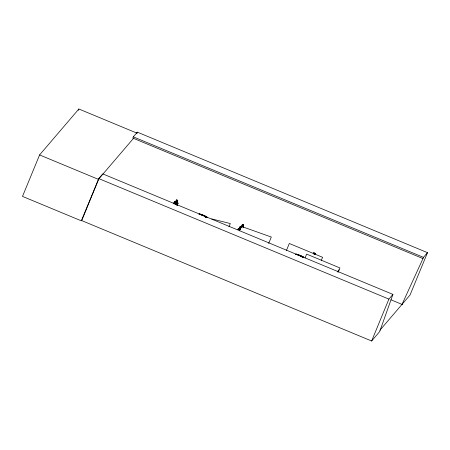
<?xml version="1.0" encoding="UTF-8"?>
<svg xmlns="http://www.w3.org/2000/svg" width="450" height="450" viewBox="0 0 450 450"><rect width="100%" height="100%" fill="white"/><g stroke="black" fill="none" stroke-linecap="round" stroke-linejoin="round"><path stroke-width="0.67" d="M137.047 133.172L78.862 109.001L39.594 154.929L22.5 196.397L81.332 220.832L98.747 178.588L102.763 173.886L392.929 294.396L379.676 331.594L371.638 340.999L81.478 220.489M78.328 110.301L78.862 109.001M98.528 179.629L81.714 220.584M133.318 136.851L132.817 138.06L422.983 258.57L423.478 257.361L427.5 252.658L137.334 132.148L133.318 136.851L423.478 257.361M136.806 133.431L137.334 132.148M173.503 203.546L174.718 201.718L175.657 201.994L176.445 199.924L177.795 200.312L176.884 202.41L177.255 203.271L176.468 205.178M173.593 203.602L174.718 201.718M173.751 203.867L174.381 202.337L175.68 202.703L175.101 204.261M174.026 203.468L174.448 202.444M175.033 204.311L175.68 202.703L174.398 202.421M176.833 202.382L177.671 200.346M176.079 204.362L176.602 203.091L175.393 202.753M177.103 205.239L177.851 203.428L177.699 202.624M228.994 226.749L230.31 223.554L211.748 218.914M238.821 229.376L239.349 228.099L239.704 228.201L239.349 228.099M238.922 229.326L239.884 226.868L240.598 226.254L241.481 226.502M238.972 229.348L239.968 226.935L240.643 226.356L241.549 226.609L242.393 224.567L243.607 224.91M239.181 229.477L240.261 226.879L241.611 227.267M240.407 227.385L240.126 228.066L240.902 228.279M239.833 229.016L240.621 227.109L241.549 226.609L242.325 224.466L243.675 224.854L242.781 226.868L243.624 227.104M239.558 230.85L241.397 226.384L271.316 237.037L268.684 243.422M242.764 226.946L243.675 224.854M286.419 250.498L289.311 243.484L322.571 257.293L321.261 260.483M305.066 257.94L306.647 254.115L339.902 267.93L338.327 271.755M313.211 253.811L313.594 252.771L315.338 253.367L313.594 252.771M313.521 253.997L313.802 253.316L314.826 253.659L314.544 254.34M314.792 254.413L315.214 253.395M314.831 254.436L315.298 253.344M338.051 272.284L339.103 269.73L337.32 271.817M371.638 340.999L388.907 299.098L392.929 294.396M427.5 252.658L410.051 294.992L379.907 330.249M402.013 304.391L422.983 258.57M102.442 174.662L98.426 179.364L39.594 154.929M102.904 174.127L133.498 138.341M237.904 229.348L238.579 228.769M174.741 202.573L175.669 202.072L176.445 199.924M238.556 229.523L239.49 229.022L240.261 226.879M205.583 216.827L205.667 216.877A4.213 0.383 22.4 0 0 206.342 217.142L206.229 217.058M303.069 257.31A4.219 0.383 22.4 0 0 300.082 255.448A4.213 0.383 22.4 0 0 296.319 254.514A4.219 0.383 22.4 0 1 300.082 255.448A4.213 0.383 22.4 0 1 303.058 257.31L303.081 257.299M205.549 216.787L206.319 217.125L205.633 216.866M176.513 200.031L177.727 200.368M174.707 201.791L177.75 202.652M176.991 204.547L177.182 204.564M242.713 226.924L243.63 227.188M240.328 226.98L241.543 227.323M238.523 228.741L240.699 229.359M205.813 217.024L205.583 217.091M205.616 217.052L205.712 217.086M302.141 257.051L302.501 257.175M205.791 217.114L205.47 216.968L205.757 217.091M390.977 299.812L402.694 304.678M98.747 178.588L388.907 299.098M302.642 257.169L302.349 257.04M239.417 228.915L238.534 228.667L237.87 229.309M176.957 202.354L177.795 202.59L177.902 203.456M206.353 217.136A4.219 0.383 22.4 0 1 205.678 216.945M206.747 217.361A4.219 0.383 22.4 0 0 202.804 215.201A4.219 0.383 22.4 0 0 199.547 214.47A4.219 0.383 22.4 0 1 202.792 215.218A4.219 0.383 22.4 0 1 206.741 217.378M199.08 214.346A4.196 0.383 22.4 0 1 202.202 215.246A4.196 0.383 22.4 0 1 206.438 217.198M206.764 217.429A4.196 0.383 22.4 0 1 206.826 217.564M301.539 256.832A4.213 0.383 22.4 0 1 300.577 256.472M295.931 254.424A4.219 0.383 22.4 0 1 300.527 255.814A4.219 0.383 22.4 0 1 303.002 257.462M296.443 254.582A4.196 0.383 22.4 0 1 301.832 256.669M303.154 257.366A4.196 0.383 22.4 0 1 303.48 257.602M174.527 202.843L174.246 203.524L175.028 203.743L175.303 203.062L174.527 202.843M176.591 200.43L176.31 201.111L177.086 201.33L177.368 200.649L176.591 200.43M177.907 203.411L177.154 205.268L177.907 203.411M242.471 224.972L242.19 225.653L242.966 225.866L243.248 225.186L242.471 224.972M173.661 203.58L173.301 203.479L173.661 203.58M202.86 215.066A4.219 0.383 22.4 0 0 199.603 214.335A4.213 0.383 22.4 0 1 202.854 215.078A4.219 0.383 22.4 0 1 206.803 217.226A4.213 0.383 22.4 0 0 202.854 215.078"/></g></svg>
